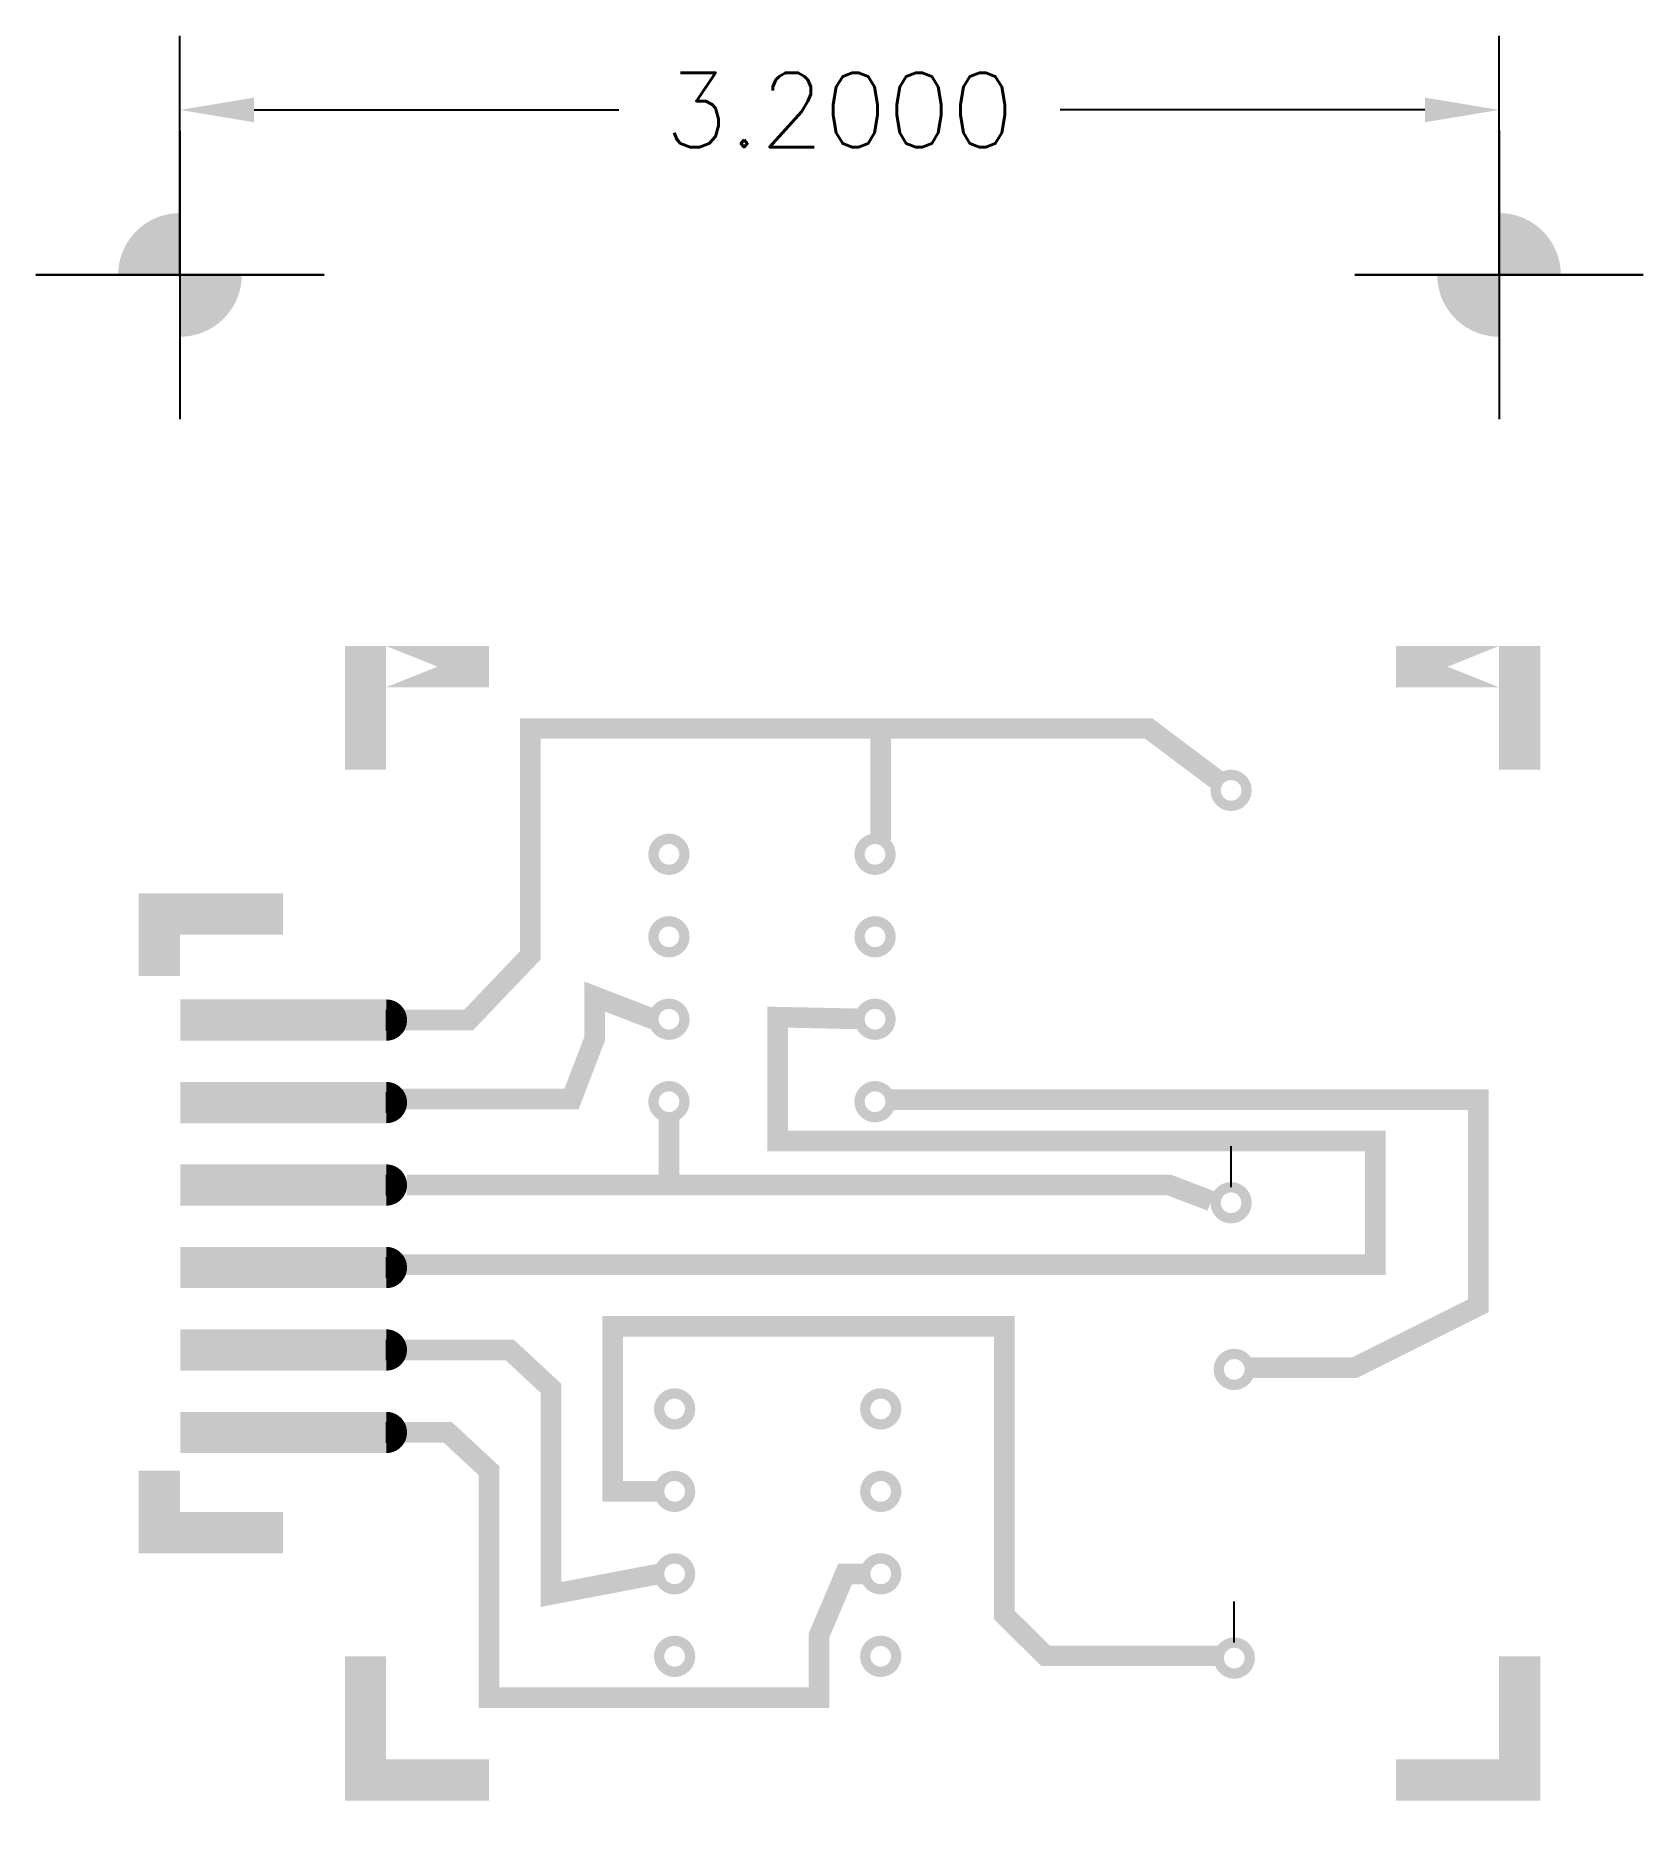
# Model space of a CAD drawing. Header units: inches. Extents: x 1.5 to 5.4, y 3.1 to 7.43.
import ezdxf

# ---------------------------------------------------------------- set-up
doc = ezdxf.new("R2010")
doc.units = ezdxf.units.IN
doc.header["$MEASUREMENT"] = 0
for name, color, linetype in [('PAD', 4, 'Continuous'), ('TEXT', 7, 'Continuous'), ('THICK', 1, 'Continuous'), ('TRACE', 4, 'Continuous')]:
    doc.layers.add(name, color=color, linetype=linetype)
doc.styles.get("Standard").update_dxf_attribs({"font": 'simplex.shx'})
doc.dimstyles.get("Standard").update_dxf_attribs({"dimtxt": 0.18, "dimasz": 0.18, "dimexe": 0.18, "dimexo": 0.0625, "dimgap": 0.09, "dimtad": 0, "dimtih": 1, "dimtoh": 1, "dimdec": 4, "dimzin": 0, "dimdsep": 46, "dimtxsty": 'Standard', "dimcen": 0.09, "dimadec": 0, "dimazin": 0, "dimtfac": 1, "dimtdec": 4, "dimtofl": 0, "dimtmove": 0, "dimatfit": 3, "dimfxl": 1, "dimtolj": 1, "dimtzin": 0, "dimarcsym": 0})

# ---------------------------------------------------------------- blocks, each defined once
blk = doc.blocks.new('*U18')
at = {"layer": 'TRACE'}
blk.add_line((0.2375, 0.025), (0.2375, -0.025), dxfattribs=at)
at = {"layer": 'TRACE', "const_width": 0.1}
blk.add_lwpolyline([(0.2375, 0), (-0.2625, 0)], dxfattribs=at)
at = {"layer": 'TRACE', "const_width": 0.05}
blk.add_lwpolyline([(0.2375, -0.025, 0.414214), (0.2625, 0, 0.414214), (0.2375, 0.025)], format="xyb", dxfattribs=at)
blk = doc.blocks.new('*U19')
at = {"layer": 'TRACE', "color": 0, "linetype": 'ByBlock', "lineweight": -2, "transparency": 16777216}
for p in [(0, 1), (0, 0.8), (0, 0.6), (0, 0.4), (0, 0.2), (0, 0)]:
    blk.add_blockref('*U18', p, dxfattribs=at)
blk = doc.blocks.new('*U27')
at = {"layer": 'PAD', "const_width": 0.025}
blk.add_lwpolyline([(-0.0375, 0, 1), (0.0375, 0, 1)], format="xyb", close=True, dxfattribs=at)
blk = doc.blocks.new('*U29')
at = {"layer": 'THICK', "color": 0, "linetype": 'ByBlock', "lineweight": -2, "transparency": 16777216}
for p in [(0, 0.6), (0.5, 0.6), (0, 0.4), (0.5, 0.4), (0, 0.2), (0.5, 0.2), (0, 0), (0.5, 0)]:
    blk.add_blockref('*U27', p, dxfattribs=at)
blk = doc.blocks.new('*U30')
at = {"layer": 'PAD', "const_width": 0.025}
blk.add_lwpolyline([(-0.0375, 0, 1), (0.0375, 0, 1)], format="xyb", close=True, dxfattribs=at)
blk = doc.blocks.new('*U32')
at = {"layer": 'THICK', "color": 0, "linetype": 'ByBlock', "lineweight": -2, "transparency": 16777216}
for p in [(0, 0.6), (0.5, 0.6), (0, 0.4), (0.5, 0.4), (0, 0.2), (0.5, 0.2), (0, 0), (0.5, 0)]:
    blk.add_blockref('*U30', p, dxfattribs=at)
blk = doc.blocks.new('*D33')
at = {"layer": 'Defpoints', "color": 0, "transparency": 16777216}
for p in [(5.05, 7.25), (1.85, 6.85), (5.05, 6.85)]:
    blk.add_point(p, dxfattribs=at)
at = {"layer": 'TEXT', "color": 0, "lineweight": -2, "transparency": 16777216}
for p, q in [((1.85, 6.9125), (1.85, 7.43)), ((5.05, 6.9125), (5.05, 7.43)), ((2.03, 7.25), (2.9143, 7.25)), ((4.87, 7.25), (3.9857, 7.25))]:
    blk.add_line(p, q, dxfattribs=at)
at = {"layer": 'TEXT', "color": 0, "transparency": 16777216}
for points in [[(2.03, 7.28), (2.03, 7.22), (1.85, 7.25)], [(4.87, 7.28), (4.87, 7.22), (5.05, 7.25)]]:
    blk.add_solid(points, dxfattribs=at)
at = {"layer": 'TEXT', "color": 0, "transparency": 16777216, "insert": (3.45, 7.25), "char_height": 0.18, "attachment_point": 5}
blk.add_mtext('\\A1;3.2000', dxfattribs=at)

msp = doc.modelspace()

# ---------------------------------------------------------------- linework, layer by layer
at = {"layer": 'PAD', "const_width": 0.025}
for points in [[(4.3625, 5.6, 1), (4.4375, 5.6, 1)], [(4.3625, 4.6, 1), (4.4375, 4.6, 1)], [(4.37018, 4.19584, 1), (4.44518, 4.19584, 1)], [(4.37018, 3.49584, 1), (4.44518, 3.49584, 1)]]:
    msp.add_lwpolyline(points, format="xyb", close=True, dxfattribs=at)
at = {"layer": 'TRACE'}
for p, q in [((1.85, 6.85), (1.85, 7.2)), ((1.85, 7.2), (1.85, 6.5)), ((5.05, 6.85), (5.05, 7.2)), ((5.05, 7.2), (5.05, 6.5)), ((1.85, 6.85), (1.5, 6.85)), ((1.5, 6.85), (1.85, 6.85)), ((1.85, 6.85), (2.2, 6.85)), ((2.2, 6.85), (1.85, 6.85)), ((5.05, 6.85), (4.7, 6.85)), ((4.7, 6.85), (5.05, 6.85)), ((5.05, 6.85), (5.4, 6.85)), ((5.4, 6.85), (5.05, 6.85)), ((4.4, 4.6375), (4.4, 4.7375)), ((4.40768, 3.53334), (4.40768, 3.63334))]:
    msp.add_line(p, q, dxfattribs=at)
at = {"layer": 'TRACE', "const_width": 0.15}
for points in [[(1.85, 6.925, 0.4142136), (1.775, 6.85)], [(5.05, 6.925, -0.4142136), (5.125, 6.85)], [(1.85, 6.775, 0.4142136), (1.925, 6.85)], [(5.05, 6.775, -0.4142136), (4.975, 6.85)]]:
    msp.add_lwpolyline(points, format="xyb", dxfattribs=at)
at = {"layer": 'TRACE'}
for points, const_width in [([(2.3, 5.8), (2.3, 5.95), (2.3, 5.65)], 0.1), ([(5.1, 5.8), (5.1, 5.95), (5.1, 5.65)], 0.1), ([(2.35, 5.9), (2.6, 5.9), (2.35, 5.9)], 0.1), ([(5.05, 5.9), (4.8, 5.9), (5.05, 5.9)], 0.1), ([(2.37578, 5.04292), (2.55, 5.04292), (2.7, 5.2), (2.7, 5.75), (3.55, 5.75), (3.55, 5.47983)], 0.05), ([(3.55, 5.75), (4.2, 5.75), (4.37, 5.6225)], 0.05), ([(1.85, 5.3), (2.1, 5.3), (1.75, 5.3)], 0.1), ([(1.8, 5.3), (1.8, 5.15)], 0.1), ([(2.3741, 4.85188), (2.8, 4.85188), (2.85598, 4.99771), (2.85598, 5.1), (2.99874, 5.04495)], 0.05), ([(2.37477, 4.44988), (4.75, 4.44988), (4.75, 4.75), (3.3, 4.75), (3.3, 5.05), (3.49875, 5.04575)], 0.05), ([(4.44518, 4.2), (4.7, 4.2), (5, 4.35), (5, 4.85), (3.5734, 4.85)], 0.05), ([(3.03624, 4.80745), (3.03624, 4.64288)], 0.05), ([(2.4, 4.64288), (4.25, 4.64288), (4.25, 4.64288), (4.35159, 4.60416)], 0.05), ([(4.37057, 3.50127), (3.95, 3.50127), (3.85, 3.6), (3.85, 4.3), (2.9, 4.3), (2.9, 3.9), (3.0125, 3.9)], 0.05), ([(2.37578, 4.24288), (2.65, 4.24288), (2.75, 4.15), (2.75, 3.65), (3.0125, 3.7)], 0.05), ([(2.37578, 4.04288), (2.5, 4.04288), (2.6, 3.95), (2.6, 3.4), (3.4, 3.4), (3.4, 3.55), (3.46376, 3.7), (3.5125, 3.7)], 0.05), ([(1.8, 3.75), (1.8, 3.95)], 0.1), ([(1.85, 3.8), (2.1, 3.8)], 0.1), ([(2.3, 3.15), (2.3, 3.5)], 0.1), ([(5.1, 3.15), (5.1, 3.5)], 0.1), ([(2.35, 3.2), (2.6, 3.2)], 0.1), ([(5.05, 3.2), (4.8, 3.2)], 0.1)]:
    msp.add_lwpolyline(points, dxfattribs=dict(at, const_width=const_width))

# ---------------------------------------------------------------- block references
at = {"layer": 'THICK'}
for name, p in [('*U29', (3.03624, 4.84495)), ('*U32', (3.05, 3.5))]:
    msp.add_blockref(name, p, dxfattribs=at)
at = {"layer": 'TRACE'}
msp.add_blockref('*U19', (2.11328, 4.04288), dxfattribs=at)

# ---------------------------------------------------------------- dimensions: what is measured, and where the dimension line sits
at = {"layer": 'TEXT'}
dim = msp.add_linear_dim(base=(5.05, 7.25), p1=(1.85, 6.85), p2=(5.05, 6.85), dimstyle='Standard', dxfattribs=at)
dim.commit()
dim.dimension.update_dxf_attribs({"geometry": '*D33', "text_midpoint": (3.45, 7.25)})

doc.saveas('drawing.dxf')
